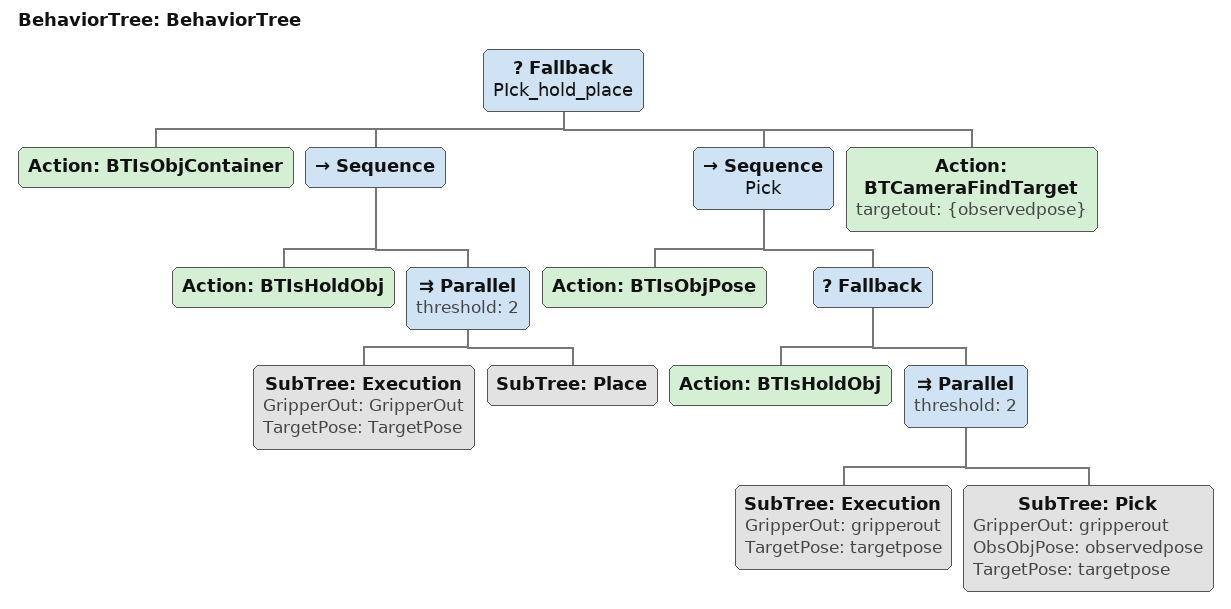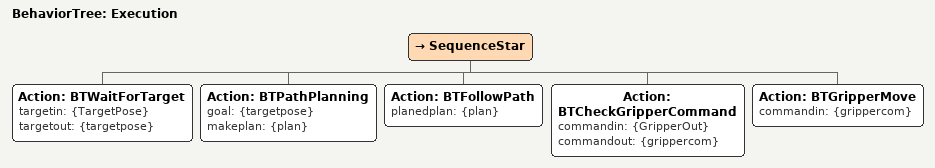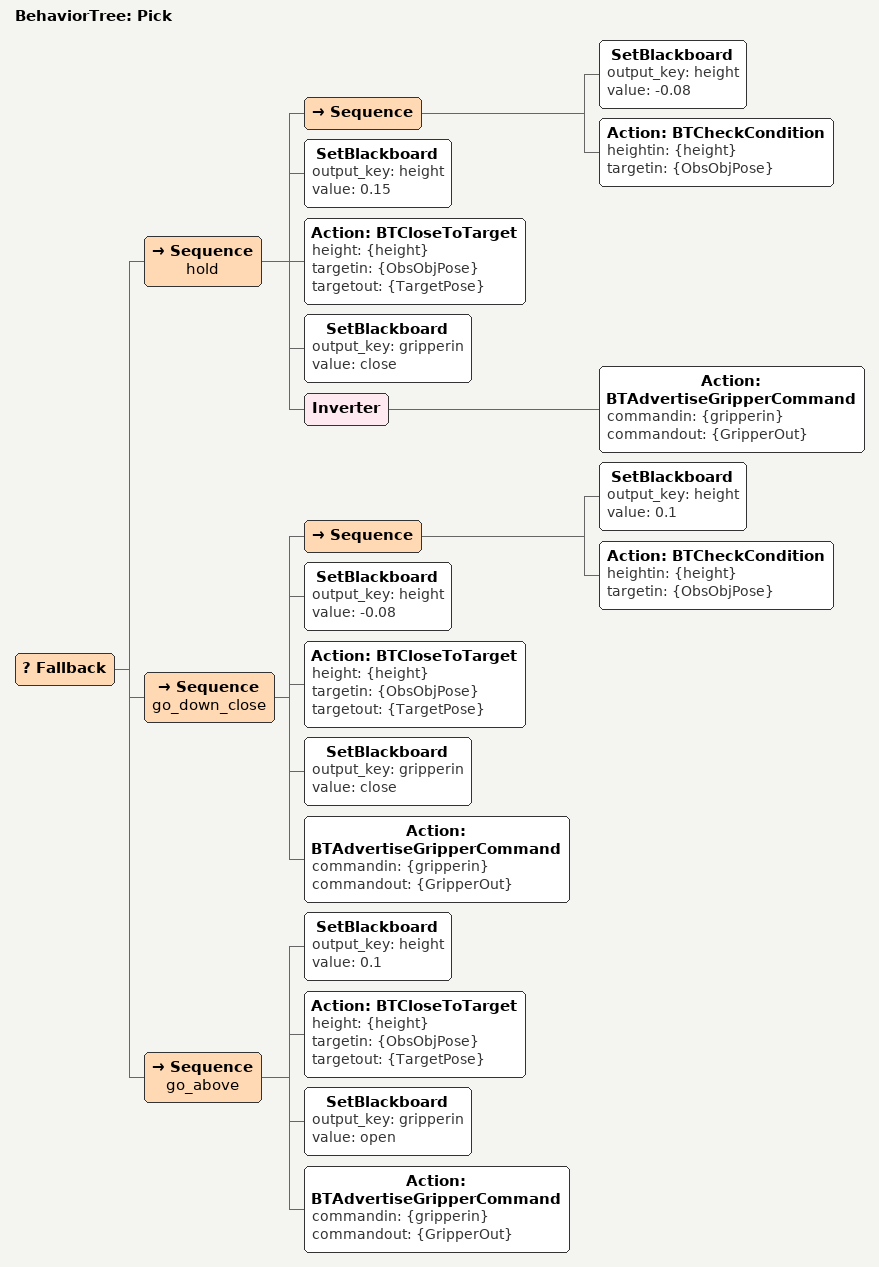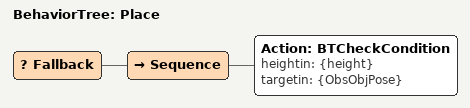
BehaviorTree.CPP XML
<?xml version="1.0"?>
<root main_tree_to_execute="BehaviorTree">
    <BehaviorTree ID="BehaviorTree">
        <Fallback name="PIck_hold_place">
            <Action ID="BTIsObjContainer"/>
            <Sequence>
                <Action ID="BTIsHoldObj"/>
                <Parallel threshold="2">
                    <SubTree GripperOut="GripperOut" ID="Execution" TargetPose="TargetPose"/>
                    <SubTree ID="Place"/>
                </Parallel>
            </Sequence>
            <Sequence name="Pick">
                <Action ID="BTIsObjPose"/>
                <Fallback>
                    <Action ID="BTIsHoldObj"/>
                    <Parallel threshold="2">
                        <SubTree GripperOut="gripperout" ID="Execution" TargetPose="targetpose"/>
                        <SubTree GripperOut="gripperout" ID="Pick" ObsObjPose="observedpose" TargetPose="targetpose"/>
                    </Parallel>
                </Fallback>
            </Sequence>
            <Action ID="BTCameraFindTarget" targetout="{observedpose}"/>
        </Fallback>
    </BehaviorTree>
    <BehaviorTree ID="Execution">
        <SequenceStar>
            <Action ID="BTWaitForTarget" targetin="{TargetPose}" targetout="{targetpose}"/>
            <Action ID="BTPathPlanning" goal="{targetpose}" makeplan="{plan}"/>
            <Action ID="BTFollowPath" planedplan="{plan}"/>
            <Action ID="BTCheckGripperCommand" commandin="{GripperOut}" commandout="{grippercom}"/>
            <Action ID="BTGripperMove" commandin="{grippercom}"/>
        </SequenceStar>
    </BehaviorTree>
    <BehaviorTree ID="Pick">
        <Fallback>
            <Sequence name="hold">
                <Sequence>
                    <SetBlackboard output_key="height" value="-0.08"/>
                    <Action ID="BTCheckCondition" heightin="{height}" targetin="{ObsObjPose}"/>
                </Sequence>
                <SetBlackboard output_key="height" value="0.15"/>
                <Action ID="BTCloseToTarget" height="{height}" targetin="{ObsObjPose}" targetout="{TargetPose}"/>
                <SetBlackboard output_key="gripperin" value="close"/>
                <Inverter>
                    <Action ID="BTAdvertiseGripperCommand" commandin="{gripperin}" commandout="{GripperOut}"/>
                </Inverter>
            </Sequence>
            <Sequence name="go_down_close">
                <Sequence>
                    <SetBlackboard output_key="height" value="0.1"/>
                    <Action ID="BTCheckCondition" heightin="{height}" targetin="{ObsObjPose}"/>
                </Sequence>
                <SetBlackboard output_key="height" value="-0.08"/>
                <Action ID="BTCloseToTarget" height="{height}" targetin="{ObsObjPose}" targetout="{TargetPose}"/>
                <SetBlackboard output_key="gripperin" value="close"/>
                <Action ID="BTAdvertiseGripperCommand" commandin="{gripperin}" commandout="{GripperOut}"/>
            </Sequence>
            <Sequence name="go_above">
                <SetBlackboard output_key="height" value="0.1"/>
                <Action ID="BTCloseToTarget" height="{height}" targetin="{ObsObjPose}" targetout="{TargetPose}"/>
                <SetBlackboard output_key="gripperin" value="open"/>
                <Action ID="BTAdvertiseGripperCommand" commandin="{gripperin}" commandout="{GripperOut}"/>
            </Sequence>
        </Fallback>
    </BehaviorTree>
    <BehaviorTree ID="Place">
        <Fallback>
            <Sequence>
                <Action ID="BTCheckCondition" heightin="{height}" targetin="{ObsObjPose}"/>
            </Sequence>
        </Fallback>
    </BehaviorTree>
</root>
